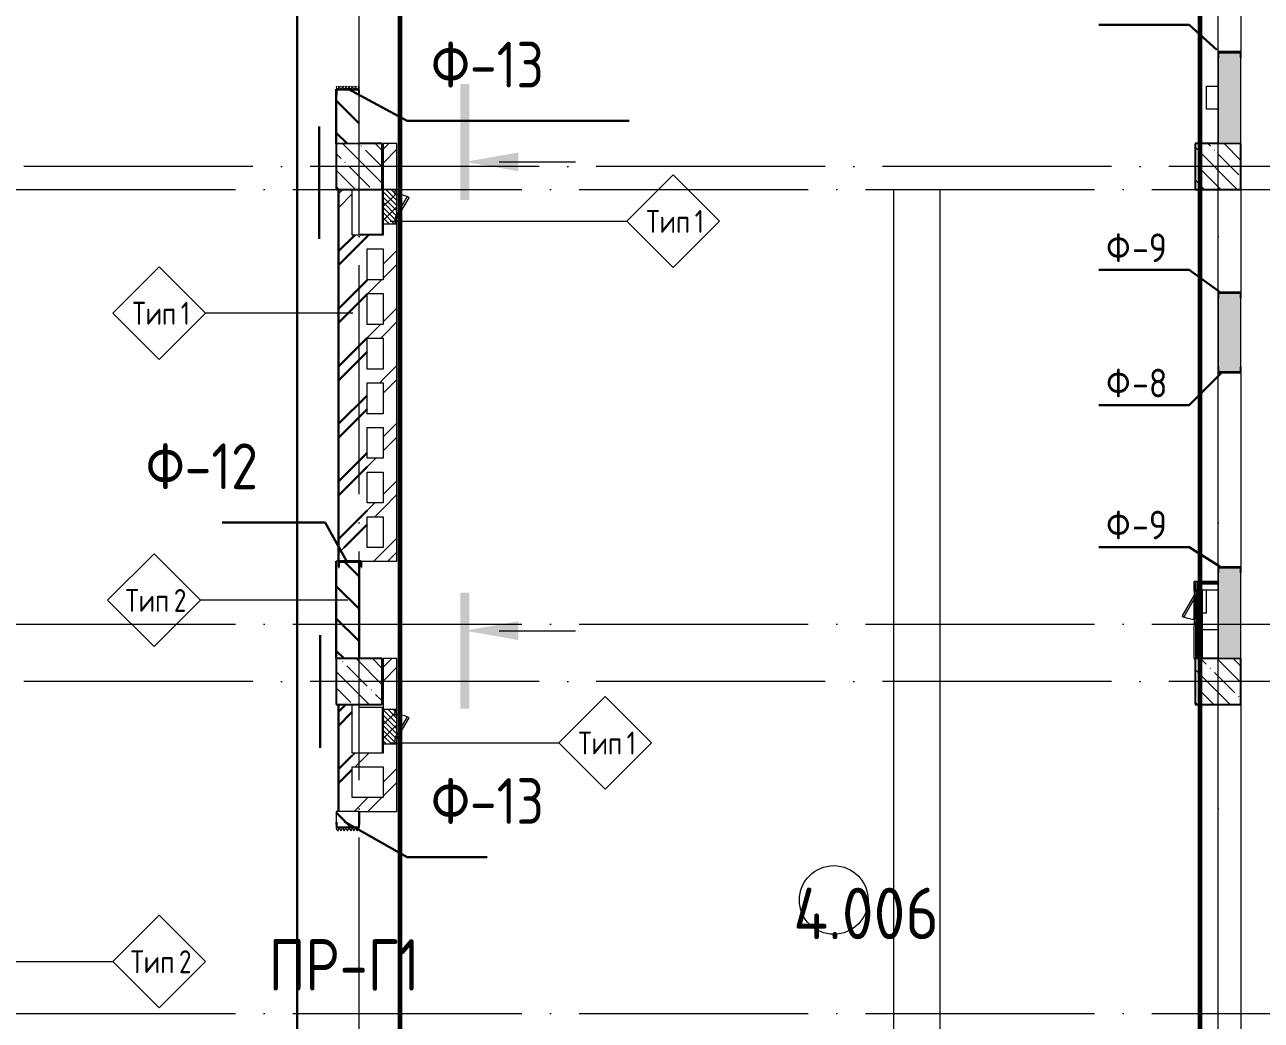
# Model space of a CAD drawing. Header units: millimetres. Extents: x -592259 to 288321, y -552984 to 293768.
# Drawn here: x 115712 to 126510, y -378953 to -370255 of the extents above; entities that cross this region are included whole.
import ezdxf

# ---------------------------------------------------------------- set-up
doc = ezdxf.new("R2010")
doc.units = ezdxf.units.MM
doc.linetypes.add('ADSK_Линия сетки', pattern=[2500, 2000, -250, 0, -250])
doc.linetypes.add('ADSK_Скрыто', pattern=[600, 300, -300])
for name, color, linetype, lineweight in [('0) блоки', 6, 'Continuous', 30), ('2)Фарх готовы', 3, 'Continuous', 30), ('2)Фархверки', 40, 'Continuous', 30), ('3) Перемычки готовы', 3, 'Continuous', 30), ('4) Штукатурка', 6, 'Continuous', 30), ('4.2) Штук 4 вып', 6, 'Continuous', 60), ('4.6) Швы', 6, 'Continuous', 30), ('A-AREA-____-IDEN', 250, 'Continuous', 9), ('A-DETL-GENF-OTLN', 250, 'Continuous', 5), ('A-DOOR-____-MCUT', 250, 'Continuous', 5), ('A-DOOR-____-OTLN', 250, 'Continuous', 5), ('A-FLOR-____-OTLN', 250, 'Continuous', 9), ('A-WALL-____-IDEN', 250, 'Continuous', 9), ('A-WALL-____-MCUT', 250, 'Continuous', 13), ('A-WALL-____-PATT', 250, 'Continuous', 13), ('A-WALL-FNSH-MCUT', 250, 'Continuous', 13), ('G-____-____-SYMB', 250, 'ADSK_Скрыто', 9), ('I-WALL-____-OTLN', 250, 'Continuous', 9), ('S-COLS-____-MCUT', 250, 'Continuous', 25), ('S-COLS-____-OTLN', 250, 'Continuous', 9), ('S-GRID-____-OTLN', 250, 'Continuous', 9)]:
    doc.layers.add(name, color=color, linetype=linetype, lineweight=lineweight)
doc.styles.add('GOST Common_1', font='', dxfattribs={"width": 0.9, "height": 250})
doc.styles.add('ISOCPEUR', font='isocpeur.ttf', dxfattribs={"width": 0.8, "height": 100})
doc.styles.add('ISOCPEUR_1', font='isocpeur.ttf', dxfattribs={"width": 0.9, "height": 250})
doc.styles.add('ISOCPEUR_I_1', font='ГОСТ тип А.ttf', dxfattribs={"height": 2500})
doc.styles.get('GOST Common_1').set_extended_font_data('GOST Common')
pattern_1 = [(45, (-26617.47, -398117.93), (-251.4472, 251.4472), []), (45, (-26617.47, -397736.93), (-251.4472, 251.4472), [])]
pattern_2 = [(135, (-26617.47, -398117.93), (-141.42136, -141.42136), [])]
pattern_3 = [(135, (-26617.47, -398117.93), (-142.5612, -142.5612), []), (135, (-26474.9, -398117.93), (-142.5612, -142.5612), [252.016, -50.403, 3.353, -47.05])]
pattern_4 = [(45, (125, 0), (-22.6274, 22.6274), [])]

# ---------------------------------------------------------------- blocks, each defined once
blk = doc.blocks.new('Дверь_СКБ_2Ст_Фрамуга2 - Н_ВВ-3_2500x2600h_Учебные помещения_Фрамуга слева-V1-Кладочный план внутренних ограждающих конструкций на отм_ _12_600_ Секция 3_')
at = {"layer": 'A-DOOR-____-OTLN'}
h = blk.add_hatch(dxfattribs=at)
h.set_pattern_fill('FP_5', color=256, style=0, pattern_type=2)
h.set_pattern_definition([(45, (-1071.384, 164.685), (-14.1421, 14.1421), []), (135, (-1071.384, 164.685), (-14.1421, -14.1421), [])])
h.paths.add_polyline_path([(-1237.5, -100), (-1212.5, -100), (-1212.5, 100), (-1237.5, 100)])
h = blk.add_hatch(dxfattribs=at)
h.set_pattern_fill('FP_4', color=256, style=0, pattern_type=2)
h.set_pattern_definition([(135, (1051.41, 164.685), (-14.1421, -14.1421), []), (225, (1051.41, 164.685), (14.1421, -14.1421), [])])
h.paths.add_polyline_path([(1237.5, -100), (1262.5, -100), (1262.5, 100), (1237.5, 100)])
blk = doc.blocks.new('BSC_Колонна _Прямоугольная - 400x400-V6-Кладочный план внутренних ограждающих конструкций на отм_ _12_600_ Секция 3_')
at = {"layer": 'S-COLS-____-OTLN', "lineweight": 5}
h = blk.add_hatch(dxfattribs=at)
h.set_pattern_fill('FP_30', color=256, style=0, pattern_type=2)
h.set_pattern_definition([(135, (-145249.98, -22125), (-142.5612, -142.5612), []), (135, (-145107.42, -22125), (-142.5612, -142.5612), [252.016, -50.403, 3.353, -47.05])])
h.paths.add_polyline_path([(-200, -200), (200, -200), (200, 200), (-200, 200)])
at = {"layer": 'S-COLS-____-MCUT'}
for p, q in [((200, 200), (-200, 200)), ((-200, 200), (-200, -200)), ((200, -200), (200, 200)), ((-200, -200), (200, -200))]:
    blk.add_line(p, q, dxfattribs=at)
blk = doc.blocks.new('ADSK_КолоннаНесущая_Швеллер_Гнутый_ГОСТ 8278-83 - 200х50х4_таб_1 2-38569673-Кладочный план внутренних ограждающих конструкций на отм_ _12_600_ Секция 3_')
at = {"layer": 'S-COLS-____-MCUT'}
for p, q in [((-10.1, 90), (-10.1, -90)), ((-6.1, -90), (-6.1, 90)), ((39.9, 100), (-0.1, 100)), ((-0.1, 96), (39.9, 96)), ((39.9, 96), (39.9, 100)), ((39.9, -96), (-0.1, -96)), ((-0.1, -100), (39.9, -100)), ((39.9, -100), (39.9, -96))]:
    blk.add_line(p, q, dxfattribs=at)
for centre, radius, start, end in [((-0.1, 90), 10, 90, 180), ((-0.1, 90), 6, 90, 180), ((-0.1, -90), 10, 180, 270), ((-0.1, -90), 6, 180, 270)]:
    blk.add_arc(centre, radius, start, end, dxfattribs=at)
blk = doc.blocks.new('ADSK_КолоннаНесущая_Швеллер_Гнутый_ГОСТ 8278-83 - 200х50х4_таб_1 2-V19-Кладочный план внутренних ограждающих конструкций на отм_ _12_600_ Секция 3_')
at = {"layer": 'S-COLS-____-MCUT'}
for p, q in [((-10.1, 90), (-10.1, -90)), ((-6.1, -90), (-6.1, 90)), ((39.9, 100), (-0.1, 100)), ((-0.1, 96), (39.9, 96)), ((39.9, 96), (39.9, 100)), ((39.9, -96), (-0.1, -96)), ((-0.1, -100), (39.9, -100)), ((39.9, -100), (39.9, -96))]:
    blk.add_line(p, q, dxfattribs=at)
for centre, radius, start, end in [((-0.1, 90), 10, 90, 180), ((-0.1, 90), 6, 90, 180), ((-0.1, -90), 10, 180, 270), ((-0.1, -90), 6, 180, 270)]:
    blk.add_arc(centre, radius, start, end, dxfattribs=at)
blk = doc.blocks.new('ADSK_КолоннаНесущая_Швеллер_Гнутый_ГОСТ 8278-83 - 200х50х4_таб_1 2-V18-Кладочный план внутренних ограждающих конструкций на отм_ _12_600_ Секция 3_')
at = {"layer": 'S-COLS-____-MCUT'}
for p, q in [((-6.1, -90), (-6.1, 90)), ((-0.1, 96), (39.9, 96)), ((39.9, 100), (19.9, 100)), ((39.9, 96), (39.9, 100)), ((39.9, -96), (-0.1, -96)), ((19.9, -100), (39.9, -100)), ((39.9, -100), (39.9, -96))]:
    blk.add_line(p, q, dxfattribs=at)
for centre, radius, start, end in [((-0.1, 90), 10, 90, 180), ((-0.1, 90), 6, 90, 180), ((-0.1, -90), 10, 180, 270), ((-0.1, -90), 6, 180, 270)]:
    blk.add_arc(centre, radius, start, end, dxfattribs=at)
blk = doc.blocks.new('ADSK_КолоннаНесущая_Швеллер_Гнутый_ГОСТ 8278-83 - 200х50х4_таб_1 2-V24-Кладочный план внутренних ограждающих конструкций на отм_ _12_600_ Секция 3_')
at = {"layer": 'S-COLS-____-MCUT'}
for p, q in [((-6.1, -90), (-6.1, 90)), ((-0.1, 96), (39.9, 96)), ((39.9, 100), (19.9, 100)), ((39.9, 96), (39.9, 100)), ((39.9, -96), (-0.1, -96)), ((19.9, -100), (39.9, -100)), ((39.9, -100), (39.9, -96))]:
    blk.add_line(p, q, dxfattribs=at)
for centre, radius, start, end in [((-0.1, 90), 10, 90.3368, 180), ((-0.1, 90), 6, 90, 180), ((-0.1, -90), 10, 180, 270), ((-0.1, -90), 6, 180, 270)]:
    blk.add_arc(centre, radius, start, end, dxfattribs=at)
blk = doc.blocks.new('АР_Люк - ЛРС_ВК_300х400_внутренний_RAL 9003-42752860-Кладочный план внутренних ограждающих конструкций на отм_ _12_600_ Секция 3_')
at = {"layer": 'A-DOOR-____-OTLN'}
h = blk.add_hatch(dxfattribs=at)
h.set_pattern_fill('FP_36', color=256, style=0, pattern_type=2)
h.set_pattern_definition(pattern_4)
h.paths.add_polyline_path([(275, -60), (275, 60), (-25, 60), (-25, -60)])
at = {"layer": 'A-DETL-GENF-OTLN'}
for p, q in [((275, 60), (-25, 60)), ((-25, 60), (-25, -60)), ((275, -60), (275, 60)), ((-25, -60), (275, -60))]:
    blk.add_line(p, q, dxfattribs=at)
at = {"layer": 'A-DOOR-____-MCUT'}
for p, q in [((48, 165), (38, 148)), ((38, 148), (220, 43)), ((230, 60), (48, 165)), ((20, 60), (-15, 60)), ((-15, 60), (-15, 40)), ((-15, 40), (20, 40)), ((20, 40), (20, 60)), ((220, 43), (230, 60)), ((265, 60), (230, 60)), ((230, 60), (230, 40)), ((230, 40), (265, 40)), ((265, 40), (265, 60))]:
    blk.add_line(p, q, dxfattribs=at)
blk.add_arc((230, 60), 210, 150, 180, dxfattribs=at)
blk = doc.blocks.new('АР_Люк - ЛРС_ВК_300х400_внутренний_RAL 9003-42737853-Кладочный план внутренних ограждающих конструкций на отм_ _12_600_ Секция 3_')
at = {"layer": 'A-DOOR-____-OTLN'}
h = blk.add_hatch(dxfattribs=at)
h.set_pattern_fill('FP_36', color=256, style=0, pattern_type=2)
h.set_pattern_definition(pattern_4)
h.paths.add_polyline_path([(-25, -38), (275, -38), (275, 37), (-25, 37)])
at = {"layer": 'A-DETL-GENF-OTLN'}
for p, q in [((275, 37), (-25, 37)), ((-25, 37), (-25, -38)), ((275, -38), (275, 37)), ((-25, -38), (275, -38))]:
    blk.add_line(p, q, dxfattribs=at)
at = {"layer": 'A-DOOR-____-MCUT'}
for p, q in [((48, 142), (38, 125)), ((38, 125), (220, 20)), ((230, 37), (48, 142)), ((20, 37), (-15, 37)), ((-15, 37), (-15, 18)), ((-15, 18), (20, 18)), ((20, 18), (20, 37)), ((220, 20), (230, 37)), ((265, 37), (230, 37)), ((230, 37), (230, 18)), ((230, 18), (265, 18)), ((265, 18), (265, 37))]:
    blk.add_line(p, q, dxfattribs=at)
blk.add_arc((230, 37), 210, 150, 180, dxfattribs=at)
blk = doc.blocks.new('Разрез - Номер вида сзади_3_5 мм-32550532-Кладочный план внутренних ограждающих конструкций на отм_ _12_600_ Секция 3_')
at = {"layer": 'G-____-____-SYMB', "linetype": 'Continuous'}
for points in [[(9.8, 0.4), (9.8, -0.39), (-0.33, -0.39), (-0.33, 0.4)], [(2.18, -4.67), (3, 0), (3.82, -4.67)]]:
    blk.add_hatch(color=256, dxfattribs=at).paths.add_polyline_path(points)
at = {"layer": 'G-____-____-SYMB', "linetype": 'Continuous', "lineweight": 20}
blk.add_line((3, -3), (3, -9.66), dxfattribs=at)
blk = doc.blocks.new('Разрез - Номер вида спереди_3_5 мм-32550530-Кладочный план внутренних ограждающих конструкций на отм_ _12_600_ Секция 3_')
at = {"layer": 'G-____-____-SYMB', "linetype": 'Continuous'}
for points in [[(9.8, 0.4), (9.8, -0.39), (-0.33, -0.39), (-0.33, 0.4)], [(2.18, -4.67), (3, 0), (3.82, -4.67)]]:
    blk.add_hatch(color=256, dxfattribs=at).paths.add_polyline_path(points)
at = {"layer": 'G-____-____-SYMB', "linetype": 'Continuous', "lineweight": 20}
blk.add_line((3, -3), (3, -9.66), dxfattribs=at)
blk = doc.blocks.new('ADSK_Марка_Стена - Типоразмер_ADSK_Марка-30564887-Кладочный план внутренних ограждающих конструкций на отм_ _12_600_ Секция 3_')
at = {"layer": 'A-WALL-____-IDEN'}
for p, q in [((-0.16, 4.37), (-4.21, 0.31)), ((3.9, 0.31), (-0.16, 4.37)), ((-4.21, 0.31), (-0.16, -3.74)), ((-0.16, -3.74), (3.9, 0.31))]:
    blk.add_line(p, q, dxfattribs=at)
blk = doc.blocks.new('AAR_СКБ_Марка_Помещения_мал - Номер-28977439-АР1_Маркировочный план 3 этажа секция 2_3')
at = {"layer": 'A-AREA-____-IDEN'}
blk.add_circle((-0.03, 0), 3, dxfattribs=at)

msp = doc.modelspace()

# ---------------------------------------------------------------- hatches: boundary and pattern name
at = {"layer": '0) блоки'}
h = msp.add_hatch(dxfattribs=at)
h.set_pattern_fill('FP_2', color=256, style=0, pattern_type=2)
h.set_pattern_definition(pattern_2)
h.paths.add_polyline_path([(118432.5104, -371292.9338), (118632.3451, -371292.9338), (118632.3451, -370817.9348), (118432.5104, -370817.9348), (118432.5104, -371187.5681)])
h.paths.add_polyline_path([(118632.3451, -368317.9348), (118632.3239, -367192.9338), (118432.5104, -367192.9338), (118432.5104, -368317.9348)])
h = msp.add_hatch(dxfattribs=at)
h.set_pattern_fill('FP_3', color=256, style=0, pattern_type=2)
h.set_pattern_definition(pattern_1)
h.paths.add_polyline_path([(118452.3451, -374822.9332), (118702.3451, -374822.9332), (118702.3451, -372092.9332), (118452.3451, -372092.9332), (118452.3451, -374367.7303)])
h = msp.add_hatch(dxfattribs=at)
h.set_pattern_fill('FP_2', color=256, style=0, pattern_type=2)
h.set_pattern_definition(pattern_2)
h.paths.add_polyline_path([(118632.5323, -375792.9338), (118632.5323, -374942.9332), (118432.5323, -374942.9332), (118432.5323, -375792.9338)])
h = msp.add_hatch(dxfattribs=at)
h.set_pattern_fill('FP_3', color=256, style=0, pattern_type=2)
h.set_pattern_definition(pattern_1)
h.paths.add_polyline_path([(118572.5323, -377007.9338), (118572.5323, -376192.9338), (118452.5323, -376192.9338), (118452.5323, -377007.9338)])
h = msp.add_hatch(dxfattribs=at)
h.set_pattern_fill('FP_2', color=256, style=0, pattern_type=2)
h.set_pattern_definition(pattern_2)
h.paths.add_polyline_path([(118632.5323, -380292.9338), (118632.5323, -379772.9338), (118432.5323, -379772.9338), (118432.5323, -380292.9338)])
h.paths.add_polyline_path([(118432.5323, -377272.9338), (118632.5323, -377272.9338), (118632.5323, -377127.9338), (118432.5323, -377127.9338), (118432.5323, -377242.9338)])
at = {"layer": 'A-WALL-____-PATT', "lineweight": 15}
h = msp.add_hatch(dxfattribs=at)
h.set_pattern_fill('FP_23', color=256, style=0, pattern_type=2)
h.set_pattern_definition([(50, (-26617.47, -398117.93), (364.36793, -31.8783), [38.1, -419.1]), (355, (-26617.47, -398117.93), (-70.48585, 382.1133), [30.48, -335.28]), (100.451, (-26587.1, -398120.6), (293.885, 350.2334), [32.38, -356.18]), (46.184, (-26617.47, -398016.33), (542.1585, -84.0858), [57.15, -628.65]), (96.636, (-26572.3, -398023.34), (474.8049, 494.8554), [48.57, -534.27]), (351.184, (-26617.47, -398016.33), (474.8102, 494.85), [45.72, -502.92]), (21, (-26566.67, -398041.73), (303.22847, -204.53046), [38.1, -419.1]), (326, (-26566.67, -398041.73), (123.6039, 368.37604), [30.48, -335.28]), (71.451, (-26541.4, -398058.78), (426.8341, 163.8427), [32.38, -356.18]), (37.5, (-26617.47, -398117.93), (6.17665, 169.11015), [16.764, -314.452, 16.764, -323.596, -336.55]), (37.5, (-26617.47, -398117.93), (6.17665, 169.11015), [-671.576, 16.764, -319.786]), (7.5, (-26617.47, -398117.93), (133.63888, 200.3615), [16.764, -177.292, 16.764, -306.832, -128.27]), (7.5, (-26617.47, -398117.93), (133.63888, 200.3615), [-517.652, 16.764, -111.506]), (327.5, (-26730.75, -398117.93), (271.18182, -11.45836), [16.764, -110.236, 16.764, -379.476, -525.78]), (327.5, (-26730.75, -398117.93), (271.18182, -11.45836), [-523.24, 16.764, -509.016]), (317.5, (-26781.55, -398117.93), (296.2585, 50.85285), [16.764, -148.336, 16.764, -246.38, -373.38]), (317.5, (-26781.55, -398117.93), (296.2585, 50.85285), [-428.244, 16.764, -356.616])])
h.paths.add_polyline_path([(126332.5104, -397892.9338), (126332.5104, -397492.9344), (126132.5104, -397492.9344), (126132.5104, -397892.9338)])
h.paths.add_polyline_path([(126132.5104, -393792.9338), (126332.5104, -393792.9338), (126332.5104, -392992.9344), (126132.5104, -392992.9344), (126132.5104, -393448.7037)])
h.paths.add_polyline_path([(126332.5104, -391292.9344), (126332.5104, -390592.9344), (126132.5104, -390592.9344), (126132.5104, -391292.9344)])
h.paths.add_polyline_path([(126132.5104, -389292.9338), (126332.5104, -389292.9338), (126332.5104, -388492.9344), (126132.5104, -388492.9344), (126132.5104, -389208.4874)])
h.paths.add_polyline_path([(126132.5104, -384792.9338), (126332.5104, -384792.9338), (126332.5104, -383992.9344), (126132.5104, -383992.9344)])
h.paths.add_polyline_path([(126332.5104, -382292.9344), (126332.5104, -381592.9344), (126132.5104, -381592.9344), (126132.5104, -382292.9344)])
h.paths.add_polyline_path([(126332.5104, -380292.9338), (126332.5104, -379492.9344), (126132.5104, -379492.9344), (126132.5104, -380292.9338)])
h.paths.add_polyline_path([(126332.5104, -375792.9338), (126332.5104, -374992.9344), (126132.5104, -374992.9344), (126132.5104, -375792.9338)])
h.paths.add_polyline_path([(126132.5104, -373292.9344), (126332.5104, -373292.9344), (126332.5104, -372592.9344), (126132.5104, -372592.9344)])
h.paths.add_polyline_path([(126132.5104, -371292.9338), (126332.5104, -371292.9338), (126332.5104, -370492.9344), (126132.5104, -370492.9344), (126132.5104, -371187.5681)])
h.paths.add_polyline_path([(126332.5104, -366792.9338), (126332.5104, -365992.9344), (126132.5104, -365992.9344), (126132.5104, -366792.9338)])
h.paths.add_polyline_path([(126332.5104, -365092.9344), (126332.5104, -364392.9344), (126132.5104, -364392.9344), (126132.5104, -365092.9344)])
h.paths.add_polyline_path([(126132.5104, -362692.9344), (126332.5104, -362692.9344), (126332.5104, -362292.9338), (126132.5104, -362292.9338), (126132.5104, -362442.122)])
h.paths.add_polyline_path([(126332.5104, -361892.9338), (126332.5104, -361492.9344), (126132.5104, -361492.9344), (126132.5104, -361892.9338)])
h.paths.add_polyline_path([(126332.5104, -358192.9344), (126332.5104, -357392.9338), (126132.5104, -357392.9338), (126132.5104, -358192.9344)])
h.paths.add_polyline_path([(126132.5104, -353692.9338), (126332.5104, -353692.9338), (126332.5104, -352492.9338), (126132.5104, -352492.9338), (126132.5104, -353282.9344)])
h.paths.add_polyline_path([(126332.5104, -350392.9338), (126332.5104, -350092.9344), (126132.5104, -350092.9344), (126132.5104, -350392.9338)])
h.paths.add_polyline_path([(126332.5104, -349192.9344), (126332.5104, -347992.9344), (126132.5104, -347992.9344), (126132.5104, -349192.9344)])
h.paths.add_polyline_path([(126132.5104, -347092.9344), (126332.5104, -347092.9344), (126332.5104, -346392.9344), (126132.5104, -346392.9344)])
h.paths.add_polyline_path([(126332.5104, -344292.9338), (126332.5104, -343492.9344), (126132.5104, -343492.9344), (126132.5104, -344292.9338)])
h.paths.add_polyline_path([(126332.5104, -340192.9344), (126332.5104, -339542.9338), (126132.5104, -339542.9338), (126132.5104, -340192.9344)])
h = msp.add_hatch(dxfattribs=at)
h.set_pattern_fill('FP_3', color=256, style=0, pattern_type=2)
h.set_pattern_definition(pattern_1)
h.paths.add_polyline_path([(118842.5104, -374942.9332), (118962.5104, -374942.9332), (118962.5104, -371982.9332), (118942.5104, -371982.9332), (118942.5104, -371947.9332), (118962.5104, -371947.9332), (118945.1899, -371937.9332), (118962.5104, -371907.9332), (118962.5104, -371737.9332), (118942.5104, -371737.9332), (118942.5104, -371702.9332), (118962.5104, -371702.9332), (118962.5104, -371292.9338), (118842.5104, -371292.9338), (118842.5104, -374822.9332)])
h = msp.add_hatch(dxfattribs=at)
h.set_pattern_fill('FP_3', color=256, style=0, pattern_type=2)
h.set_pattern_definition(pattern_1)
h.paths.add_polyline_path([(118572.3451, -372092.9332), (118572.3451, -371692.9338), (118452.3451, -371692.9338), (118452.3451, -372092.9332)])
h = msp.add_hatch(dxfattribs=at)
h.set_pattern_fill('FP_3', color=256, style=0, pattern_type=2)
h.set_pattern_definition(pattern_1)
h.paths.add_polyline_path([(118702.3451, -372212.9332), (118842.5104, -372212.9332), (118842.5104, -372092.9332), (118702.3451, -372092.9332)])
h = msp.add_hatch(dxfattribs=at)
h.set_pattern_fill('FP_3', color=256, style=0, pattern_type=2)
h.set_pattern_definition(pattern_1)
h.paths.add_polyline_path([(118702.3451, -372602.9332), (118842.5104, -372602.9332), (118842.5104, -372482.9332), (118702.3451, -372482.9332)])
h = msp.add_hatch(dxfattribs=at)
h.set_pattern_fill('FP_3', color=256, style=0, pattern_type=2)
h.set_pattern_definition(pattern_1)
h.paths.add_polyline_path([(118702.3451, -372992.9332), (118842.5104, -372992.9332), (118842.5104, -372872.9332), (118702.3451, -372872.9332)])
h = msp.add_hatch(dxfattribs=at)
h.set_pattern_fill('FP_3', color=256, style=0, pattern_type=2)
h.set_pattern_definition(pattern_1)
h.paths.add_polyline_path([(118842.5104, -373382.9332), (118842.5104, -373262.9332), (118702.3451, -373262.9332), (118702.3451, -373382.9332), (118752.7972, -373382.9332)])
h = msp.add_hatch(dxfattribs=at)
h.set_pattern_fill('FP_3', color=256, style=0, pattern_type=2)
h.set_pattern_definition(pattern_1)
h.paths.add_polyline_path([(118702.3451, -374162.9332), (118842.5104, -374162.9332), (118842.5104, -374042.9332), (118702.3451, -374042.9332)])
h = msp.add_hatch(dxfattribs=at)
h.set_pattern_fill('FP_3', color=256, style=0, pattern_type=2)
h.set_pattern_definition(pattern_1)
h.paths.add_polyline_path([(118702.3451, -374552.9332), (118842.5104, -374552.9332), (118842.5104, -374432.9332), (118702.3451, -374432.9332)])
h = msp.add_hatch(dxfattribs=at)
h.set_pattern_fill('FP_3', color=256, style=0, pattern_type=2)
h.set_pattern_definition(pattern_1)
h.paths.add_polyline_path([(118842.5104, -374942.9332), (118842.5104, -374822.9332), (118452.3451, -374822.9332), (118452.3451, -374942.9332), (118752.7972, -374942.9332)])
h = msp.add_hatch(dxfattribs=at)
h.set_pattern_fill('FP_3', color=256, style=0, pattern_type=2)
h.set_pattern_definition(pattern_1)
h.paths.add_polyline_path([(118842.5104, -377007.9338), (118962.5104, -377007.9338), (118962.5104, -376527.9338), (118942.5104, -376527.9338), (118942.5104, -376492.9338), (118962.5104, -376492.9338), (118945.1899, -376482.9338), (118962.5104, -376452.9338), (118962.5104, -376282.9338), (118942.5104, -376282.9338), (118942.5104, -376247.9338), (118962.5104, -376247.9338), (118962.5104, -375792.9338), (118842.5104, -375792.9338), (118842.5104, -376737.9338)])
h = msp.add_hatch(dxfattribs=at)
h.set_pattern_fill('FP_3', color=256, style=0, pattern_type=2)
h.set_pattern_definition(pattern_1)
h.paths.add_polyline_path([(118572.5323, -376737.9338), (118842.5104, -376737.9338), (118842.5104, -376617.9338), (118572.5323, -376617.9338)])
h = msp.add_hatch(dxfattribs=at)
h.set_pattern_fill('FP_3', color=256, style=0, pattern_type=2)
h.set_pattern_definition(pattern_1)
h.paths.add_polyline_path([(118752.7972, -377127.9338), (118962.5104, -377127.9338), (118962.5104, -377007.9338), (118452.5323, -377007.9338), (118452.5323, -377127.9338), (118632.5323, -377127.9338)])
at = {"layer": 'S-COLS-____-OTLN', "lineweight": 5}
h = msp.add_hatch(dxfattribs=at)
h.set_pattern_fill('FP_1', color=256, style=0, pattern_type=2)
h.set_pattern_definition(pattern_3)
h.paths.add_polyline_path([(118832.5104, -371692.9338), (118832.5104, -371292.9338), (118432.5104, -371292.9338), (118432.5104, -371692.9338), (118752.7972, -371692.9338)])
h = msp.add_hatch(dxfattribs=at)
h.set_pattern_fill('FP_1', color=256, style=0, pattern_type=2)
h.set_pattern_definition(pattern_3)
h.paths.add_polyline_path([(126332.5104, -371692.9338), (126332.5104, -371292.9338), (125932.5104, -371292.9338), (125932.5104, -371692.9338)])
h = msp.add_hatch(dxfattribs=at)
h.set_pattern_fill('FP_1', color=256, style=0, pattern_type=2)
h.set_pattern_definition(pattern_3)
h.paths.add_polyline_path([(125932.5104, -376192.9338), (126332.5104, -376192.9338), (126332.5104, -375792.9338), (125932.5104, -375792.9338)])

# ---------------------------------------------------------------- linework, layer by layer
at = {"layer": '0) блоки'}
for p, q in [((118432.5104, -370817.9348), (118432.5104, -371292.9338)), ((118452.3451, -371692.9338), (118452.3451, -374942.9332)), ((118432.5323, -374942.9332), (118432.5323, -375792.9338)), ((118632.5323, -375792.9338), (118632.5323, -374942.9332)), ((118452.5323, -376192.9338), (118452.5323, -377127.9338)), ((118632.5323, -377242.9338), (118632.5323, -377127.9338))]:
    msp.add_line(p, q, dxfattribs=at)
at = {"layer": '2)Фарх готовы'}
for points in [[(118533.922, -370813.593), (119050.165, -371095.282), (120988.7577, -371095.282)], [(118525.6417, -374944.2334), (118334.9313, -374604.465), (118136.4313, -374604.465), (117436.4313, -374604.465)], [(118499.8571, -377216.6509), (119050.165, -377529.2083), (119750.165, -377529.2083)]]:
    msp.add_lwpolyline(points, dxfattribs=at)
at = {"layer": '2)Фархверки'}
for points in [[(126123.029, -370475.0197), (125880.8902, -370256.2587), (125790.2722, -370256.2587), (125090.2722, -370256.2587)], [(126143.2677, -372585.8253), (125880.8902, -372396.1152), (125790.2722, -372396.1152), (125090.2722, -372396.1152)], [(126157.8607, -373300.8862), (125880.8902, -373578.1548), (125790.2722, -373578.1548), (125090.2722, -373578.1548)], [(126148.132, -374988.8193), (125880.8902, -374818.5667), (125790.2722, -374818.5667), (125090.2722, -374818.5667)]]:
    msp.add_lwpolyline(points, dxfattribs=at)
at = {"layer": '4) Штукатурка'}
msp.add_line((118089.5045, -339687.8825), (118089.5045, -397821.1996), dxfattribs=at)
at = {"layer": '4.2) Штук 4 вып'}
msp.add_lwpolyline([(125973.6062, -381669.925), (118991.4555, -381669.925), (118991.4555, -353487.1067), (125973.6062, -353487.1067)], close=True, dxfattribs=at)
at = {"layer": '4.6) Швы'}
for points in [[(118283.3522, -372126.329), (118283.3522, -371143.4067)], [(118292.6579, -376571.223), (118292.6579, -375588.3007)]]:
    msp.add_lwpolyline(points, dxfattribs=at)
at = {"layer": 'A-FLOR-____-OTLN'}
for p, q in [((126032.5104, -370992.9338), (126032.5104, -370792.9338)), ((126032.5104, -370792.9338), (126132.5104, -370792.9338)), ((126132.5104, -370992.9338), (126032.5104, -370992.9338)), ((118632.3729, -372087.9332), (118632.3729, -371692.9338)), ((118832.3729, -371692.9338), (118832.3729, -372087.9332)), ((123302.5323, -371692.9338), (123702.5323, -371692.9338)), ((123302.5323, -381832.9338), (123302.5323, -371692.9338)), ((123702.5323, -371692.9338), (123702.5323, -381832.9338)), ((118832.3729, -372087.9332), (118632.3729, -372087.9332)), ((118702.5104, -372482.9332), (118702.5104, -372212.9332)), ((118702.5104, -372872.9326), (118702.5104, -372602.9332)), ((118702.5104, -373262.9326), (118702.5104, -372992.9332)), ((118702.5104, -373652.9332), (118702.5104, -373382.9332)), ((118702.5104, -374042.9332), (118702.5104, -373772.9332)), ((118702.5104, -374432.9332), (118702.5104, -374162.9332)), ((118702.5104, -374822.9332), (118702.5104, -374552.9332)), ((126032.5104, -375392.9298), (126032.5104, -375192.9298)), ((125997.5333, -375392.9298), (126032.5104, -375392.9298)), ((126132.5104, -375542.9298), (125997.5333, -375542.9298)), ((118632.5104, -376617.9338), (118632.5104, -376217.9338)), ((118632.5104, -376217.9338), (118832.5104, -376217.9338)), ((118832.5104, -376217.9338), (118832.5104, -376617.9338))]:
    msp.add_line(p, q, dxfattribs=at)
at = {"layer": 'A-WALL-____-IDEN'}
for p, q in [((118902.5104, -371971.5434), (120968.058, -371971.5434)), ((118577.3451, -372774.3535), (117291.7201, -372774.3535)), ((118532.5323, -375283.1349), (117246.9073, -375283.1349)), ((118902.5104, -376529.163), (120374.3131, -376529.163)), ((113732.5323, -378439.9043), (116480.2863, -378439.9043))]:
    msp.add_line(p, q, dxfattribs=at)
at = {"layer": 'A-WALL-____-MCUT', "color": 7, "lineweight": 15}
for p, q in [((126132.5104, -370492.9344), (126132.5104, -371292.9338)), ((126332.5104, -370492.9344), (126132.5104, -370492.9344)), ((126332.5104, -371292.9338), (126332.5104, -370492.9344)), ((118632.3451, -371292.9338), (118632.3451, -370847.9348)), ((118842.5104, -371292.9338), (118842.5104, -372092.9332)), ((118962.5104, -371292.9338), (118842.5104, -371292.9338)), ((118962.5104, -371702.9332), (118962.5104, -371292.9338)), ((118572.3451, -371692.9338), (118452.3451, -371692.9338)), ((118572.3451, -372092.9332), (118572.3451, -371692.9338)), ((118962.5104, -371907.9332), (118962.5104, -371737.9332)), ((118962.5104, -374942.9332), (118962.5104, -371982.9332)), ((118842.5104, -372092.9332), (118572.3451, -372092.9332)), ((118702.3451, -372212.9332), (118842.5104, -372212.9332)), ((118702.3451, -372482.9332), (118702.3451, -372212.9332)), ((118842.5104, -372212.9332), (118842.5104, -372482.9332)), ((118842.5104, -372482.9332), (118702.3451, -372482.9332)), ((118702.3451, -372602.9332), (118842.5104, -372602.9332)), ((118702.3451, -372872.9332), (118702.3451, -372602.9332)), ((118842.5104, -372602.9332), (118842.5104, -372872.9332)), ((126132.5104, -372592.9344), (126132.5104, -373292.9344)), ((126332.5104, -372592.9344), (126132.5104, -372592.9344)), ((126332.5104, -373292.9344), (126332.5104, -372592.9344)), ((118842.5104, -372872.9332), (118702.3451, -372872.9332)), ((118702.3451, -372992.9332), (118842.5104, -372992.9332)), ((118702.3451, -373262.9332), (118702.3451, -372992.9332)), ((118842.5104, -372992.9332), (118842.5104, -373262.9332)), ((118842.5104, -373262.9332), (118702.3451, -373262.9332)), ((126132.5104, -373292.9344), (126332.5104, -373292.9344)), ((118702.3451, -373382.9332), (118842.5104, -373382.9332)), ((118702.3451, -373652.9332), (118702.3451, -373382.9332)), ((118842.5104, -373382.9332), (118842.5104, -373652.9332)), ((118842.5104, -373652.9332), (118702.3451, -373652.9332)), ((118702.3451, -373772.9332), (118842.5104, -373772.9332)), ((118702.3451, -374042.9332), (118702.3451, -373772.9332)), ((118842.5104, -373772.9332), (118842.5104, -374042.9332)), ((118842.5104, -374042.9332), (118702.3451, -374042.9332)), ((118702.3451, -374162.9332), (118842.5104, -374162.9332)), ((118702.3451, -374432.9332), (118702.3451, -374162.9332)), ((118842.5104, -374162.9332), (118842.5104, -374432.9332)), ((118842.5104, -374432.9332), (118702.3451, -374432.9332)), ((118702.3451, -374552.9332), (118842.5104, -374552.9332)), ((118702.3451, -374822.9332), (118702.3451, -374552.9332)), ((118842.5104, -374552.9332), (118842.5104, -374822.9332)), ((118842.5104, -374822.9332), (118702.3451, -374822.9332)), ((118452.3451, -374942.9332), (118432.5323, -374942.9332)), ((118632.5323, -374942.9332), (118962.5104, -374942.9332)), ((126132.5104, -374992.9344), (126132.5104, -375792.9338)), ((126332.5104, -374992.9344), (126132.5104, -374992.9344)), ((126332.5104, -375792.9338), (126332.5104, -374992.9344)), ((118842.5104, -375792.9338), (118842.5104, -376617.9338)), ((118962.5104, -375792.9338), (118842.5104, -375792.9338)), ((118962.5104, -376247.9338), (118962.5104, -375792.9338)), ((118572.5323, -376617.9338), (118572.5323, -376192.9338)), ((118962.5104, -376452.9338), (118962.5104, -376282.9338)), ((118962.5104, -377127.9338), (118962.5104, -376527.9338)), ((118842.5104, -376617.9338), (118572.5323, -376617.9338)), ((118572.5323, -377007.9338), (118572.5323, -376737.9338)), ((118572.5323, -376737.9338), (118842.5104, -376737.9338)), ((118842.5104, -376737.9338), (118842.5104, -377007.9338)), ((118842.5104, -377007.9338), (118572.5323, -377007.9338)), ((118432.5323, -377127.9338), (118432.5323, -377242.9338)), ((118452.5323, -377127.9338), (118432.5323, -377127.9338)), ((118632.5323, -377127.9338), (118962.5104, -377127.9338))]:
    msp.add_line(p, q, dxfattribs=at)
at = {"layer": 'A-WALL-____-MCUT', "lineweight": 15}
for p, q in [((118432.5104, -371292.9338), (118632.3451, -371292.9338)), ((126132.5104, -371292.9338), (126332.5104, -371292.9338)), ((118632.5323, -374942.9332), (118452.3451, -374942.9332)), ((126132.5104, -375792.9338), (126332.5104, -375792.9338)), ((118632.5323, -377127.9338), (118452.5323, -377127.9338))]:
    msp.add_line(p, q, dxfattribs=at)
at = {"layer": 'A-WALL-____-MCUT', "color": 42, "lineweight": 15}
for p, q in [((125935.0333, -375202.9298), (125935.0333, -375130.4298)), ((126132.5333, -375130.4298), (125935.0333, -375130.4298)), ((125935.0333, -375237.9298), (125935.0333, -375245.1467)), ((125935.0333, -375256.2792), (125935.0333, -375447.9298)), ((125935.0333, -375482.9298), (125935.0333, -375792.9332))]:
    msp.add_line(p, q, dxfattribs=at)
at = {"layer": 'A-WALL-____-MCUT', "color": 30, "lineweight": 15}
for p, q in [((125947.5333, -375142.9298), (125947.5333, -375792.9332)), ((126132.5333, -375142.9298), (125947.5333, -375142.9298)), ((125997.5333, -375792.9332), (125997.5333, -375192.9298)), ((125997.5333, -375192.9298), (126132.5333, -375192.9298)), ((126132.5333, -375192.9298), (126132.5333, -375142.9298)), ((125947.5333, -375792.9332), (125997.5333, -375792.9332))]:
    msp.add_line(p, q, dxfattribs=at)
at = {"layer": 'A-WALL-FNSH-MCUT', "lineweight": 15}
for p, q in [((126132.5333, -375117.9298), (125922.5333, -375117.9298)), ((125922.5333, -375117.9298), (125922.5333, -375202.9298)), ((126132.5333, -375142.9298), (126132.5333, -375117.9298)), ((125922.5333, -375277.9298), (125922.5333, -375447.9298)), ((125922.5333, -375482.9298), (125922.5333, -375792.9332)), ((125922.5333, -375792.9332), (125947.5333, -375792.9332))]:
    msp.add_line(p, q, dxfattribs=at)
at = {"layer": 'I-WALL-____-OTLN', "lineweight": 15}
for p, q in [((126132.5104, -370492.9344), (126132.5104, -367192.9344)), ((126332.5104, -367192.9344), (126332.5104, -370492.9344)), ((126132.5104, -372592.9344), (126132.5104, -371692.9344)), ((126332.5104, -371692.9344), (126332.5104, -372592.9344)), ((126132.5104, -374992.9344), (126132.5104, -373292.9344)), ((126332.5104, -373292.9344), (126332.5104, -374992.9344)), ((126132.5104, -379492.9344), (126132.5104, -376192.9344)), ((126332.5104, -376192.9344), (126332.5104, -379492.9344))]:
    msp.add_line(p, q, dxfattribs=at)
at = {"layer": 'S-COLS-____-MCUT'}
for p, q in [((118432.5104, -371292.9338), (118432.5104, -371692.9338)), ((118832.5104, -371292.9338), (118632.3451, -371292.9338)), ((118832.5104, -371692.9338), (118832.5104, -371292.9338)), ((126132.5104, -371292.9338), (125932.5104, -371292.9338)), ((125932.5104, -371292.9338), (125932.5104, -371692.9338)), ((126332.5104, -371692.9338), (126332.5104, -371292.9338)), ((118432.5104, -371692.9338), (118832.5104, -371692.9338)), ((125932.5104, -371692.9338), (126332.5104, -371692.9338)), ((126132.5104, -375792.9338), (125932.5104, -375792.9338)), ((125932.5104, -375792.9338), (125932.5104, -376192.9338)), ((126332.5104, -376192.9338), (126332.5104, -375792.9338)), ((125932.5104, -376192.9338), (126332.5104, -376192.9338))]:
    msp.add_line(p, q, dxfattribs=at)
at = {"layer": 'S-COLS-____-OTLN'}
for p, q in [((118632.3451, -371292.9338), (118432.5104, -371292.9338)), ((126332.5104, -371292.9338), (126132.5104, -371292.9338)), ((126332.5104, -375792.9338), (126132.5104, -375792.9338))]:
    msp.add_line(p, q, dxfattribs=at)
at = {"layer": 'S-GRID-____-OTLN', "linetype": 'ADSK_Линия сетки'}
for p, q in [((118632.5323, -401856.7737), (118632.5323, -336915.9292)), ((126132.5323, -401856.7737), (126132.5323, -336915.9292)), ((130203.4118, -371492.9338), (105552.8046, -371492.9338)), ((105552.8046, -371692.9338), (130203.4118, -371692.9338)), ((105552.8046, -375492.9338), (130203.4118, -375492.9338)), ((130203.4118, -375992.9338), (105552.8046, -375992.9338)), ((105552.8046, -378892.9338), (130203.4118, -378892.9338))]:
    msp.add_line(p, q, dxfattribs=at)

# ---------------------------------------------------------------- block references
at = {"layer": 'A-AREA-____-IDEN', "xscale": 99.99999999999993, "yscale": 99.99999999999993, "zscale": 99.99999999999993}
msp.add_blockref('AAR_СКБ_Марка_Помещения_мал - Номер-28977439-АР1_Маркировочный план 3 этажа секция 2_3', (122779.9872, -377902.0873), dxfattribs=at)
at = {"layer": 'A-DOOR-____-OTLN', "color": 255}
for p, rotation in [((118532.3451, -369580.4348), 89.99999999999987), ((118532.5323, -378535.4338), 89.99999999999993)]:
    msp.add_blockref('Дверь_СКБ_2Ст_Фрамуга2 - Н_ВВ-3_2500x2600h_Учебные помещения_Фрамуга слева-V1-Кладочный план внутренних ограждающих конструкций на отм_ _12_600_ Секция 3_', p, dxfattribs=dict(at, rotation=rotation))
at = {"layer": 'A-DOOR-____-OTLN', "color": 250}
for name, p, rotation in [('АР_Люк - ЛРС_ВК_300х400_внутренний_RAL 9003-42752860-Кладочный план внутренних ограждающих конструкций на отм_ _12_600_ Секция 3_', (118902.5104, -371717.9332), 270), ('АР_Люк - ЛРС_ВК_300х400_внутренний_RAL 9003-42737853-Кладочный план внутренних ограждающих конструкций на отм_ _12_600_ Секция 3_', (125960.0333, -375467.9298), 89.99999999999852), ('АР_Люк - ЛРС_ВК_300х400_внутренний_RAL 9003-42752860-Кладочный план внутренних ограждающих конструкций на отм_ _12_600_ Секция 3_', (118902.5104, -376262.9338), 270)]:
    msp.add_blockref(name, p, dxfattribs=dict(at, rotation=rotation))
at = {"layer": 'A-WALL-____-IDEN', "xscale": 99.99999999999993, "yscale": 99.99999999999993, "zscale": 99.99999999999993}
for p in [(121389.3999, -372002.7934), (116901.6282, -372805.6035), (116856.8154, -375314.3849), (120795.655, -376560.413), (116901.6282, -378471.1543)]:
    msp.add_blockref('ADSK_Марка_Стена - Типоразмер_ADSK_Марка-30564887-Кладочный план внутренних ограждающих конструкций на отм_ _12_600_ Секция 3_', p, dxfattribs=at)
at = {"layer": 'G-____-____-SYMB', "linetype": 'Continuous', "lineweight": 40, "xscale": 99.99999999999993, "yscale": 99.99999999999993, "zscale": 99.99999999999993, "rotation": 90}
msp.add_blockref('Разрез - Номер вида сзади_3_5 мм-32550532-Кладочный план внутренних ограждающих конструкций на отм_ _12_600_ Секция 3_', (119555.7893, -371752.9214), dxfattribs=at)
at = {"layer": 'G-____-____-SYMB', "linetype": 'Continuous', "lineweight": 40, "extrusion": (0, 0, -1), "xscale": 99.99999999999993, "yscale": 99.99999999999993, "zscale": 99.99999999999993, "rotation": 270.0000000000002}
msp.add_blockref('Разрез - Номер вида спереди_3_5 мм-32550530-Кладочный план внутренних ограждающих конструкций на отм_ _12_600_ Секция 3_', (-119555.7893, -375249.1244), dxfattribs=at)
at = {"layer": 'S-COLS-____-OTLN'}
for name, p, rotation in [('ADSK_КолоннаНесущая_Швеллер_Гнутый_ГОСТ 8278-83 - 200х50х4_таб_1 2-38569673-Кладочный план внутренних ограждающих конструкций на отм_ _12_600_ Секция 3_', (126232.5104, -370503.0344), 269.9999999999649), ('ADSK_КолоннаНесущая_Швеллер_Гнутый_ГОСТ 8278-83 - 200х50х4_таб_1 2-V18-Кладочный план внутренних ограждающих конструкций на отм_ _12_600_ Секция 3_', (118532.3451, -370828.0348), 269.9999999999995), ('ADSK_КолоннаНесущая_Швеллер_Гнутый_ГОСТ 8278-83 - 200х50х4_таб_1 2-38569673-Кладочный план внутренних ограждающих конструкций на отм_ _12_600_ Секция 3_', (126232.5104, -372603.0344), 269.9999999999649), ('ADSK_КолоннаНесущая_Швеллер_Гнутый_ГОСТ 8278-83 - 200х50х4_таб_1 2-38569673-Кладочный план внутренних ограждающих конструкций на отм_ _12_600_ Секция 3_', (126232.5104, -373282.8344), 89.99999999996523), ('ADSK_КолоннаНесущая_Швеллер_Гнутый_ГОСТ 8278-83 - 200х50х4_таб_1 2-V19-Кладочный план внутренних ограждающих конструкций на отм_ _12_600_ Секция 3_', (118552.3451, -374953.0332), 269.9999999999995), ('ADSK_КолоннаНесущая_Швеллер_Гнутый_ГОСТ 8278-83 - 200х50х4_таб_1 2-38569673-Кладочный план внутренних ограждающих конструкций на отм_ _12_600_ Секция 3_', (126232.5104, -375003.0344), 269.9999999999649), ('ADSK_КолоннаНесущая_Швеллер_Гнутый_ГОСТ 8278-83 - 200х50х4_таб_1 2-V24-Кладочный план внутренних ограждающих конструкций на отм_ _12_600_ Секция 3_', (118532.5104, -377262.8338), 90.00000000000044)]:
    msp.add_blockref(name, p, dxfattribs=dict(at, rotation=rotation))
msp.add_blockref('BSC_Колонна _Прямоугольная - 400x400-V6-Кладочный план внутренних ограждающих конструкций на отм_ _12_600_ Секция 3_', (118632.5104, -375992.9338), dxfattribs=at)

# ---------------------------------------------------------------- texts
at = {"layer": '2)Фарх готовы', "char_height": 400, "width": 526.708687, "attachment_point": 1, "style": 'GOST Common_1'}
for s, insert in [('Ф-13', (119260.613, -370403.527)), ('Ф-12', (116769.3729, -373912.7101)), ('Ф-13', (119260.613, -376837.4533))]:
    msp.add_mtext(s, dxfattribs=dict(at, insert=insert))
at = {"layer": '2)Фархверки', "char_height": 250, "attachment_point": 1, "style": 'GOST Common_1'}
for s, insert, width in [('\\fGOST Common|b0|i0|c204|p34|;\\W.9;Ф', (125156.0413, -372078.2776), 274.177125), ('-9', (125382.2601, -372078.2776), 389.620125), ('\\fGOST Common|b0|i0|c204|p34|;\\W.9;Ф', (125156.0413, -373260.3172), 274.177125), ('-8', (125382.2601, -373260.3172), 389.620125), ('\\fGOST Common|b0|i0|c204|p34|;\\W.9;Ф', (125156.0413, -374500.7291), 274.177125), ('-9', (125382.2601, -374500.7291), 389.620125)]:
    msp.add_mtext(s, dxfattribs=dict(at, insert=insert, width=width))
at = {"layer": '3) Перемычки готовы', "insert": (117841.6395, -378244.4131), "char_height": 450, "width": 333.502, "attachment_point": 1, "style": 'ISOCPEUR_I_1'}
msp.add_mtext('ПР-Г1', dxfattribs=at)
at = {"layer": 'A-AREA-____-IDEN', "insert": (122423.2868, -377794.6018), "char_height": 450, "width": 673.4175, "attachment_point": 1, "style": 'ISOCPEUR_1'}
msp.add_mtext('4.006', dxfattribs=at)
at = {"layer": 'A-WALL-____-IDEN', "char_height": 200, "attachment_point": 1, "style": 'ISOCPEUR'}
for s, insert, width in [('Тип', (121141.1191, -371873.1248), 387.215062), (' 1', (121460.6035, -371873.1248), 190.801625), ('Тип', (116653.3474, -372675.9349), 387.215062), (' 1', (116972.8318, -372675.9349), 190.801625), ('Тип', (116592.4345, -375184.7163), 387.215062), (' 2', (116911.9189, -375184.7163), 230.084312), ('Тип', (120547.3741, -376430.7444), 387.215062), (' 1', (120866.8585, -376430.7444), 190.801625), ('Тип', (116637.2474, -378341.4857), 387.215062), (' 2', (116956.7318, -378341.4857), 230.084312)]:
    msp.add_mtext(s, dxfattribs=dict(at, insert=insert, width=width))

doc.saveas('drawing.dxf')
